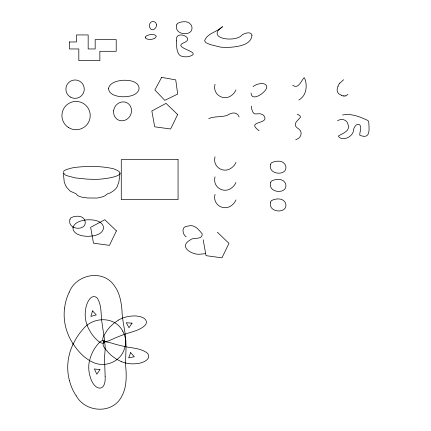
<?xml version="1.0" encoding="UTF-8"?>
<svg xmlns="http://www.w3.org/2000/svg" width="431" height="431" viewBox="0 0 431 431"><rect width="100%" height="100%" fill="white"/><g stroke="black" fill="none" stroke-linecap="round" stroke-linejoin="round"><path stroke-width="0.65" d="M215.037 84.271C212.197 94.658 224.201 101.84 232.12 94.944A12.316 12.316 0 0 0 235.929 89.874M215.037 156.771C212.197 167.153 224.201 174.334 232.12 167.438A12.316 12.316 0 0 0 235.929 162.368M215.037 176.866C212.197 187.253 224.201 194.435 232.12 187.539A12.316 12.316 0 0 0 235.929 182.469M215.037 194.338C212.197 204.725 224.201 211.907 232.12 205.011A12.316 12.316 0 0 0 235.929 199.941M120.055 173.02L118.94 181.64A9.008 9.008 0 0 1 118.665 182.588L118.32 183.498A34.162 34.162 0 0 0 117.884 184.678C117.113 188.794 113.331 190.965 110.11 193.034C106.872 193.093 106.166 195.679 103.451 196.488A51.429 51.429 0 0 1 101.738 197.032L98.575 197.813A16.879 16.879 0 0 1 96.776 198.044L87.525 197.985L82.369 197.242A38.989 38.989 0 0 1 80.091 196.633L77.725 195.642L75.991 193.702L70.318 191.229L66.853 187.604A24.249 24.249 0 0 1 65.426 185.163L64.235 181.92L63.298 172.551L64.855 174.609L66.277 175.519L75.209 177.901L86.911 179.113L94.895 179.404A37.556 37.556 0 0 0 96.98 179.307C102.368 179.382 133.502 175.751 113.121 168.65C100.687 165.946 87.768 165.951 75.166 167.411A39.722 39.722 0 0 0 73.539 167.67L72.963 167.778A57.894 57.894 0 0 0 70.307 168.365L66.379 169.582A13.097 13.097 0 0 0 64.952 170.283L63.271 171.355M125.631 343.033L125.227 345.845M64.542 308.1L64.23 311.581A52.049 52.049 0 0 0 65.081 324.398L65.916 327.996A52.889 52.889 0 0 0 67.355 332.511L68.728 335.894A56.628 56.628 0 0 0 70.657 339.806L72.683 343.265M338.001 86.469L337.688 87.525A11.626 11.626 0 0 1 337.521 88.037L337.096 89.61A2.15 2.15 0 0 0 337.112 90.025L337.166 90.564A6.605 6.605 0 0 0 337.527 91.997L338.631 93.753L340.291 94.669A7.618 7.618 0 0 1 340.899 94.939L341.46 95.246M72.785 344.773L71.239 348.469A56.633 56.633 0 0 0 69.854 352.606L68.949 356.141A52.894 52.894 0 0 0 68.13 360.812L67.796 364.486A52.054 52.054 0 0 0 68.669 377.303L69.445 380.708M69.262 292.175C76.163 274.148 103.074 268.89 114.29 285.667C119.683 292.778 121.24 301.867 122 310.535C122.151 320.556 125.211 330.221 125.744 340.183A29.577 29.577 0 0 1 125.631 343.038M339.849 83.135L343.626 79.73M253.035 86.545L255.561 85.074A18.705 18.705 0 0 1 257.69 84.234C260.437 83.377 264.305 82.671 266.288 85.338A3.276 3.276 0 0 1 266.789 86.674C267.209 91.857 251.435 102.68 251.063 93.053M348.011 94.416L345.624 95.876M118.428 320.088L114.183 322.991L110.363 326.531A41.662 41.662 0 0 0 107.109 330.426C105.52 333.373 100.283 338.938 103.946 341.81C108.774 341.724 113.278 343.852 117.916 344.902A114.42 114.42 0 0 0 122.329 345.969C130.733 348.286 140.571 347.693 147.666 353.355C152.218 360.068 140.775 363.64 135.754 363.726A31.167 31.167 0 0 1 121.224 361.604M298.785 100.014C306.516 95.978 307.782 85.198 304.458 77.909L303.99 77.795C301.053 81.066 298.484 89.325 292.73 85.333M337.57 120.75C341.406 118.159 347.214 119.549 348.07 124.537C350.473 131.056 342.882 133.319 338.631 135.787L338.502 136.525C342.904 141.821 353.07 136.589 353.501 130.351C353.479 127.436 356.863 122.479 359.912 124.979C362.067 128.244 359.492 131.891 359.745 135.215C371.021 139.908 369.049 128.864 368.747 121.978A2.834 2.834 0 0 0 367.578 120.341C359.675 116.758 351.502 113.229 342.564 115.002M208.679 118.633C214.584 115.944 221.319 117.48 227.326 115.292C231.231 112.631 236.985 111.187 239.108 116.968M69.439 41.985L76.449 41.947L76.481 34.938L88.166 34.938L88.166 48.956L95.176 48.956L95.176 39.609L116.208 39.609L116.208 51.294L99.852 51.294L99.852 60.642L78.819 60.642L78.819 48.956L69.472 48.956L69.472 41.947M344.024 95.957L343.609 95.908M121.235 361.587L116.634 359.276L112.372 356.286A41.662 41.662 0 0 1 108.623 352.86C106.656 350.155 100.719 345.344 103.963 342.009C108.757 341.444 112.927 338.728 117.383 337.064A114.42 114.42 0 0 1 121.612 335.42C129.634 331.989 139.461 331.25 145.732 324.688C149.336 317.426 137.521 315.422 132.532 316.015A31.167 31.167 0 0 0 118.423 320.071M297.218 114.091L299.949 115.697L300.542 117.157C297.142 121.391 291.345 124.543 298.985 129.165C302.896 132.058 301.086 137.554 297.034 139.148A15.667 15.667 0 0 1 295.704 139.822M186.208 236.797C182.809 235.11 181.117 227.089 186.208 226.464A18.436 18.436 0 0 1 188.595 225.946C194.764 224.201 198.745 229.868 202.214 233.828C202.231 240.778 193.395 236.403 189.769 240.293C177.858 247.319 193.422 255.75 201.099 254.058A28.047 28.047 0 0 0 205.646 253.557M259.085 130.744C244.97 120.314 270.382 124.758 263.869 115.702A6.869 6.869 0 0 0 262.624 114.641L260.243 113.736L254.958 113.929A2.57 2.57 0 0 1 253.913 113.401L252.776 111.941L251.806 109.361A14.977 14.977 0 0 1 251.483 107.675L251.365 106.069M217.353 232.217L228.969 243.353L221.965 257.84L206.023 255.653L203.173 239.819M76.26 395.857C85.527 412.79 112.9 414.38 121.757 396.251C126.148 388.476 126.466 379.264 126.051 370.574C124.85 360.618 126.595 350.629 125.777 340.695A29.583 29.583 0 0 0 125.281 337.877L124.505 335.146A24.384 24.384 0 0 0 122.733 331.175M122.733 331.175C114.991 315.901 92.541 316.505 82.86 329.408A57.749 57.749 0 0 0 72.887 344.816M72.78 343.205A57.749 57.749 0 0 0 84.713 357.159L88.635 359.993A31.059 31.059 0 0 0 93.144 362.406C104.561 367.799 119.732 362.137 124.004 350.02A24.378 24.378 0 0 0 125.222 345.845M64.612 308.111A48.439 48.439 0 0 1 69.213 292.153M76.222 395.884A48.439 48.439 0 0 1 69.515 380.692M337.936 86.453A9.692 9.692 0 0 1 339.817 83.108M343.604 95.957A6.88 6.88 0 0 1 341.427 95.31M345.635 95.935A5.161 5.161 0 0 1 344.024 95.935M156.475 24.858L156.27 26.41A5.468 5.468 0 0 1 155.607 27.853L153.98 29.4L152.369 29.798A2.489 2.489 0 0 1 151.437 29.561L150.381 28.699L149.546 26.905A5.625 5.625 0 0 1 149.395 25.628L149.67 23.964L150.489 22.617A3.426 3.426 0 0 1 151.755 21.782L152.488 21.588A3.76 3.76 0 0 1 153.619 21.588L154.988 22.094A3.146 3.146 0 0 1 155.974 23.107L156.475 24.858M105.142 376.236C106.188 393.067 94.023 390.75 90.327 377.184A31.167 31.167 0 0 1 89.109 362.552L90.338 357.552L92.288 352.725A41.662 41.662 0 0 1 94.777 348.302C105.525 332.522 105.918 344.331 104.631 355.553A114.42 114.42 0 0 0 104.588 360.09L105.142 376.236M69.989 219.411C66.794 230.44 87.94 231.409 84.972 220.72A7.273 7.273 0 0 0 84.007 218.991C82.089 216.292 78.437 215.899 75.403 216.394A18.436 18.436 0 0 0 73.017 216.917L70.576 217.989L69.989 219.411M176.737 24.901C173.542 35.924 194.688 36.894 191.72 26.205A7.273 7.273 0 0 0 190.755 24.475C188.837 21.776 185.185 21.388 182.151 21.884A18.436 18.436 0 0 0 179.765 22.401L177.324 23.473L176.737 24.901M270.657 164.356C267.462 175.385 288.608 176.354 285.64 165.666A7.273 7.273 0 0 0 284.681 163.936C282.758 161.237 279.105 160.844 276.077 161.339A18.436 18.436 0 0 0 273.685 161.862L271.25 162.934L270.657 164.356M270.657 182.588C267.462 193.616 288.608 194.586 285.64 183.897A7.273 7.273 0 0 0 284.681 182.168C282.758 179.468 279.105 179.075 276.077 179.571A18.436 18.436 0 0 0 273.685 180.093L271.25 181.165L270.657 182.588M270.657 202.123C267.462 213.151 288.608 214.121 285.64 203.432A7.273 7.273 0 0 0 284.681 201.703C282.758 199.003 279.105 198.61 276.077 199.106A18.436 18.436 0 0 0 273.685 199.628L271.25 200.701L270.657 202.123M251.995 35.229C251.3 44.091 240.595 46.139 233.419 46.99A69.563 69.563 0 0 1 226.065 47.432L220.774 47.178L210.032 44.528L205.819 42.621L204.59 40.805C206.939 33.332 217.493 31.883 222.531 26.668C204.93 38.596 235.439 43.008 242.033 35.003A14.131 14.131 0 0 1 245.244 33.429C247.437 32.632 251.462 32.147 251.995 35.229M176.5 40.875C176.635 45.454 176.311 50.621 179.091 54.532A5.829 5.829 0 0 0 180.74 55.874L183.046 56.65L185.901 56.838A18.646 18.646 0 0 0 188.848 56.531C204.989 52.006 170.25 48.008 184.247 42.567C195.749 37.869 174.496 29.049 176.5 40.875M104.711 340.468C103.941 347.451 95.876 339.337 94.001 336.81A41.662 41.662 0 0 1 90.941 332.759L88.355 328.239L86.486 323.444A31.167 31.167 0 0 1 85.721 308.79C86.243 303.79 90.887 292.735 97.137 297.891C102.115 305.482 100.612 315.223 102.142 323.81A114.42 114.42 0 0 0 102.788 328.298L104.711 340.468M145.209 37.19C145.436 39.054 147.957 39.253 149.444 39.431A11.933 11.933 0 0 0 151.674 39.356L154.734 38.418L156.211 36.64A1.325 1.325 0 0 0 156.146 36.037L154.449 34.739L151.146 34.523A15.117 15.117 0 0 0 149.061 34.857L146.26 35.929L145.209 37.19M72.92 227.757C72.914 233.979 80.764 235.838 85.747 236.242A28.688 28.688 0 0 0 91.367 236.075C107.766 234.556 107.351 220.397 90.887 219.848A28.688 28.688 0 0 0 85.268 220.015C80.527 220.747 74.261 222.471 72.92 227.757M108.515 88.22C108.515 94.448 116.359 96.302 121.343 96.706A28.688 28.688 0 0 0 126.962 96.539C143.367 95.025 142.952 80.866 126.482 80.317A28.688 28.688 0 0 0 120.863 80.478C116.122 81.217 109.862 82.941 108.515 88.22M113.639 110.842C113.31 113.617 114.21 116.564 116.241 118.52A8.097 8.097 0 0 0 120.572 120.685C123.675 121.192 126.892 119.829 128.923 117.485A10.452 10.452 0 0 0 131.288 112.755C131.945 109.716 131.105 106.328 128.837 104.151A8.097 8.097 0 0 0 124.505 101.985C121.402 101.479 118.191 102.842 116.154 105.186A10.452 10.452 0 0 0 113.789 109.916L113.639 110.842M92.546 310.875L90.855 316.392L96.296 314.905L92.546 310.875M130.647 352.612L128.659 357.892L134.316 356.723L130.647 352.612M116.429 230.871L109.42 245.358L93.479 243.17L90.634 227.331L104.814 219.729L116.429 230.871M177.637 114.511L170.633 128.998L154.691 126.811L151.841 110.977L166.027 103.375L177.637 114.511M161.636 77.359L154.874 89.993L164.798 100.326L177.696 94.082L175.74 79.886L161.636 77.359M132.048 323.148L128.966 327.716L126.288 322.749L132.048 323.148M99.997 369.701L96.819 374.2L94.405 368.952L99.997 369.701M178.062 159.632L121.273 159.632L121.273 199.607L178.062 199.607L178.062 159.632M70.372 97.061A9.196 9.196 0 0 0 84.271 89.282A9.196 9.196 0 0 0 70.582 81.136A9.196 9.196 0 0 0 70.372 97.061M68.61 127.598A14.148 14.148 0 0 0 90.214 116.02A14.148 14.148 0 0 0 69.386 103.101A14.148 14.148 0 0 0 68.61 127.598"/></g></svg>
